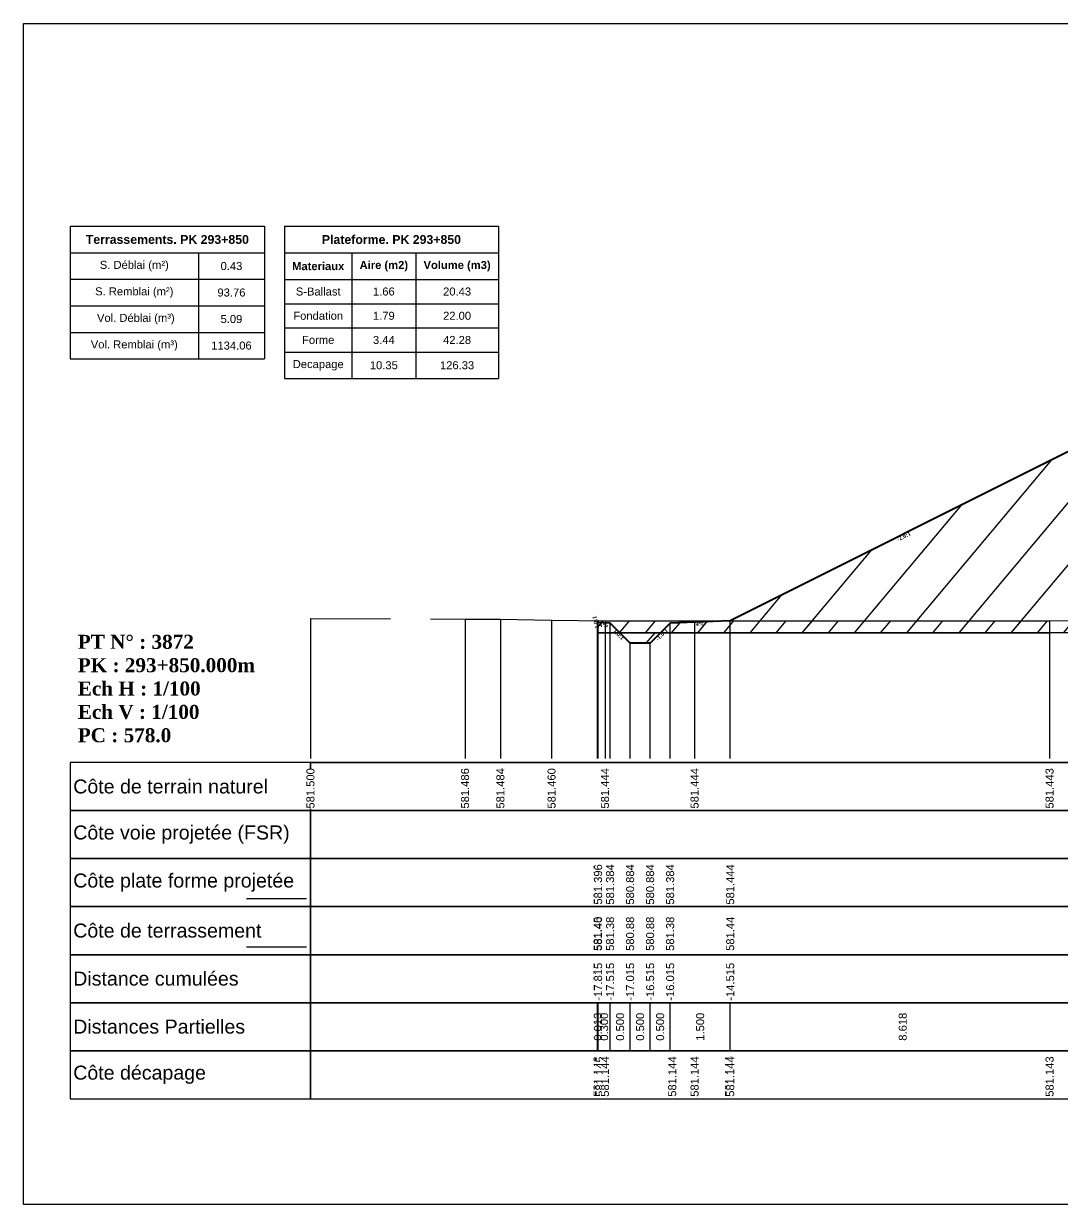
# Model space of a CAD drawing. Header units: millimetres. Extents: x 2762 to 3076, y 916 to 3305.
# Drawn here: x 2789.89 to 2815.84, y 1041.65 to 1071.15 of the extents above; entities that cross this region are included whole.
import ezdxf

# ---------------------------------------------------------------- set-up
doc = ezdxf.new("R2010")
doc.units = ezdxf.units.MM
doc.header["$LTSCALE"] = 2
doc.linetypes.add('CACHE', pattern=[9.525, 6.35, -3.175])
doc.linetypes.add('DASHED', pattern=[0.75, 0.5, -0.25])
for name, color, linetype in [('C-ANNO-TABL', 1, 'Continuous'), ('C-ANNO-TABL-TEXT', 150, 'Continuous'), ('C-ANNO-TABL-TITL', 150, 'Continuous'), ('C-ANNO-TABL-TTBL', 5, 'Continuous'), ('C-ROAD-CORR', 5, 'Continuous'), ('C-ROAD-SCTN', 7, 'Continuous')]:
    doc.layers.add(name, color=color, linetype=linetype)
doc.styles.add('ARIAL', font='arial.ttf')
doc.styles.add('C3D_Etiquette', font='romans.shx')
doc.styles.add('C3D_Profil_Travers', font='romans.shx')
doc.styles.get("Standard").update_dxf_attribs({"font": 'arial.ttf'})

msp = doc.modelspace()

# ---------------------------------------------------------------- hatches: boundary and pattern name
at = {"linetype": 'Continuous', "lineweight": -3}
h = msp.add_hatch(dxfattribs=at)
h.set_pattern_fill('_U', color=3, angle=50, style=0, pattern_type=0)
h.set_pattern_definition([(50, (2838.185, 1056.0791), (-0.766044, 0.642788), [])])
h.paths.add_polyline_path([(2838.185, 1056.079), (2838.388, 1056.282), (2838.688, 1056.294), (2838.711, 1056.386), (2838.711, 1056.086)])
h.paths.add_polyline_path([(2805.8, 1055.928), (2806.04, 1056.168), (2807.54, 1056.228), (2816.158, 1060.537), (2824.155, 1060.857), (2826.551, 1060.761), (2835.388, 1056.342), (2836.888, 1056.282), (2837.106, 1056.065), (2834.242, 1056.027), (2822.104, 1056.002), (2821.212, 1056), (2820.546, 1055.996), (2815.517, 1055.926), (2806.65, 1055.928)])
h.paths.add_polyline_path([(2804.227, 1055.93), (2804.227, 1056.23), (2804.24, 1056.18), (2804.54, 1056.168), (2804.78, 1055.928), (2804.412, 1055.928)])
h = msp.add_hatch(dxfattribs=at)
h.set_pattern_fill('_U', color=150, scale=0.5, angle=50, style=0, pattern_type=0)
h.set_pattern_definition([(50, (2838.18497, 1056.07913), (-0.383022, 0.321394), [])])
h.paths.add_polyline_path([(2838.185, 1056.079), (2838.388, 1056.282), (2838.688, 1056.294), (2838.711, 1056.386), (2838.711, 1056.086)])
h.paths.add_polyline_path([(2835.388, 1056.342), (2838.711, 1056.386), (2838.688, 1056.294), (2838.388, 1056.282), (2838.185, 1056.079), (2837.106, 1056.065), (2836.888, 1056.282)])
h.paths.add_polyline_path([(2805.8, 1055.928), (2806.04, 1056.168), (2807.54, 1056.228), (2815.517, 1056.226), (2820.546, 1056.296), (2821.212, 1056.3), (2822.104, 1056.302), (2834.242, 1056.327), (2835.388, 1056.342), (2836.888, 1056.282), (2837.106, 1056.065), (2834.242, 1056.027), (2822.104, 1056.002), (2821.212, 1056), (2820.546, 1055.996), (2815.517, 1055.926), (2806.65, 1055.928)])
h.paths.add_polyline_path([(2804.227, 1056.23), (2804.412, 1056.228), (2806.65, 1056.228), (2807.54, 1056.228), (2806.04, 1056.168), (2805.8, 1055.928), (2804.78, 1055.928), (2804.54, 1056.168), (2804.24, 1056.18)])
h.paths.add_polyline_path([(2804.227, 1055.93), (2804.227, 1056.23), (2804.24, 1056.18), (2804.54, 1056.168), (2804.78, 1055.928), (2804.412, 1055.928)])
h = msp.add_hatch(dxfattribs=at)
h.set_pattern_fill('_U', color=1, angle=50, style=0, pattern_type=0)
h.set_pattern_definition([(50, (2837.1057, 1056.065), (-0.766044, 0.642788), [])])
h.paths.add_polyline_path([(2837.106, 1056.065), (2838.185, 1056.079), (2837.888, 1055.782), (2837.388, 1055.782)])
h.paths.add_polyline_path([(2804.78, 1055.928), (2805.8, 1055.928), (2805.54, 1055.668), (2805.04, 1055.668)])

# ---------------------------------------------------------------- linework, layer by layer
at = {"color": 253, "linetype": 'Continuous', "lineweight": -3}
for p, q in [((2807.54, 1056.228), (2816.158, 1060.537)), ((2804.227, 1056.23), (2804.412, 1056.228)), ((2804.24, 1056.18), (2804.227, 1056.23)), ((2804.227, 1055.93), (2804.227, 1056.23)), ((2804.227, 1056.23), (2804.24, 1056.18)), ((2804.227, 1055.93), (2804.227, 1056.23)), ((2804.227, 1056.23), (2804.24, 1056.18)), ((2804.54, 1056.168), (2804.24, 1056.18)), ((2804.24, 1056.18), (2804.54, 1056.168)), ((2804.24, 1056.18), (2804.54, 1056.168)), ((2804.412, 1056.228), (2806.65, 1056.228)), ((2804.78, 1055.928), (2804.54, 1056.168)), ((2804.54, 1056.168), (2804.78, 1055.928)), ((2804.54, 1056.168), (2804.78, 1055.928)), ((2805.8, 1055.928), (2806.04, 1056.168)), ((2806.04, 1056.168), (2805.8, 1055.928)), ((2805.8, 1055.928), (2806.04, 1056.168)), ((2806.04, 1056.168), (2807.54, 1056.228)), ((2807.54, 1056.228), (2806.04, 1056.168)), ((2806.04, 1056.168), (2807.54, 1056.228)), ((2806.65, 1056.228), (2807.54, 1056.228)), ((2807.54, 1056.228), (2815.517, 1056.226)), ((2815.517, 1056.226), (2820.546, 1056.296)), ((2804.412, 1055.928), (2804.227, 1055.93)), ((2804.412, 1055.928), (2804.227, 1055.93)), ((2804.78, 1055.928), (2804.412, 1055.928)), ((2804.78, 1055.928), (2804.412, 1055.928)), ((2805.8, 1055.928), (2804.78, 1055.928)), ((2804.78, 1055.928), (2805.8, 1055.928)), ((2805.04, 1055.668), (2804.78, 1055.928)), ((2805.8, 1055.928), (2805.54, 1055.668)), ((2806.65, 1055.928), (2805.8, 1055.928)), ((2806.65, 1055.928), (2805.8, 1055.928)), ((2815.517, 1055.926), (2806.65, 1055.928)), ((2815.517, 1055.926), (2806.65, 1055.928)), ((2820.546, 1055.996), (2815.517, 1055.926)), ((2820.546, 1055.996), (2815.517, 1055.926)), ((2805.54, 1055.668), (2805.04, 1055.668))]:
    msp.add_line(p, q, dxfattribs=at)
at = {"color": 105, "linetype": 'DASHED', "lineweight": -3, "ltscale": 2}
for p, q in [((2797.055, 1056.284), (2800.916, 1056.27)), ((2800.916, 1056.27), (2801.8, 1056.268)), ((2801.8, 1056.268), (2803.078, 1056.244)), ((2803.078, 1056.244), (2804.412, 1056.228)), ((2804.412, 1056.228), (2806.65, 1056.228)), ((2806.65, 1056.228), (2815.517, 1056.226)), ((2815.517, 1056.226), (2820.546, 1056.296))]:
    msp.add_line(p, q, dxfattribs=at)
at = {"color": 98, "linetype": 'CACHE', "lineweight": -3}
for p, q in [((2797.055, 1056.284), (2797.055, 1052.784)), ((2800.916, 1056.27), (2800.916, 1052.784)), ((2801.8, 1056.268), (2801.8, 1052.784)), ((2803.078, 1056.244), (2803.078, 1052.784)), ((2804.412, 1056.228), (2804.412, 1052.784)), ((2806.65, 1056.228), (2806.65, 1052.784)), ((2815.517, 1056.226), (2815.517, 1052.784))]:
    msp.add_line(p, q, dxfattribs=at)
at = {"color": 8, "linetype": 'CACHE', "lineweight": -3}
for p, q in [((2804.227, 1052.784), (2804.227, 1056.23)), ((2804.24, 1052.784), (2804.24, 1056.18)), ((2804.54, 1052.784), (2804.54, 1056.168)), ((2806.04, 1052.784), (2806.04, 1056.168)), ((2807.54, 1052.784), (2807.54, 1056.228)), ((2805.04, 1052.784), (2805.04, 1055.668)), ((2805.54, 1052.784), (2805.54, 1055.668))]:
    msp.add_line(p, q, dxfattribs=at)
at = {"color": 6, "linetype": 'Continuous', "lineweight": -3}
for p, q in [((2804.227, 1055.93), (2804.26, 1055.929)), ((2804.26, 1055.929), (2804.279, 1055.929)), ((2804.279, 1055.929), (2804.412, 1055.928)), ((2804.412, 1055.928), (2806.091, 1055.928)), ((2806.091, 1055.928), (2806.65, 1055.928)), ((2806.65, 1055.928), (2807.512, 1055.928)), ((2807.512, 1055.928), (2807.54, 1055.928)), ((2807.54, 1055.928), (2815.517, 1055.926)), ((2815.517, 1055.926), (2820.492, 1055.995))]:
    msp.add_line(p, q, dxfattribs=at)
at = {"color": 7, "linetype": 'Continuous', "lineweight": -3}
for p, q in [((2797.054, 1052.684), (2847.056, 1052.684)), ((2804.227, 1045.484), (2804.227, 1046.684)), ((2804.24, 1045.484), (2804.24, 1046.684)), ((2804.24, 1045.484), (2804.24, 1046.684)), ((2804.54, 1045.484), (2804.54, 1046.684)), ((2804.54, 1045.484), (2804.54, 1046.684)), ((2805.04, 1045.484), (2805.04, 1046.684)), ((2805.04, 1045.484), (2805.04, 1046.684)), ((2805.54, 1045.484), (2805.54, 1046.684)), ((2805.54, 1045.484), (2805.54, 1046.684)), ((2806.04, 1045.484), (2806.04, 1046.684)), ((2806.04, 1045.484), (2806.04, 1046.684)), ((2807.54, 1045.484), (2807.54, 1046.684)), ((2807.54, 1045.484), (2807.54, 1046.684))]:
    msp.add_line(p, q, dxfattribs=at)
at = {"color": 154, "linetype": 'Continuous', "lineweight": -3}
msp.add_line((2795.454, 1049.284), (2796.954, 1049.284), dxfattribs=at)
at = {"color": 1, "linetype": 'Continuous', "lineweight": -3}
msp.add_line((2795.454, 1048.084), (2796.954, 1048.084), dxfattribs=at)
at = {"color": 7, "linetype": 'Continuous', "lineweight": -3}
for points in [[(2797.054, 1051.484), (2797.054, 1052.684), (2791.054, 1052.684), (2791.054, 1051.484)], [(2797.054, 1051.484), (2847.056, 1051.484), (2847.056, 1052.684), (2797.054, 1052.684)], [(2797.054, 1050.284), (2797.054, 1051.484), (2791.054, 1051.484), (2791.054, 1050.284)], [(2797.054, 1050.284), (2847.056, 1050.284), (2847.056, 1051.484), (2797.054, 1051.484)], [(2797.054, 1049.084), (2797.054, 1050.284), (2791.054, 1050.284), (2791.054, 1049.084)], [(2797.054, 1049.084), (2847.056, 1049.084), (2847.056, 1050.284), (2797.054, 1050.284)], [(2797.054, 1047.884), (2797.054, 1049.084), (2791.054, 1049.084), (2791.054, 1047.884)], [(2797.054, 1047.884), (2847.056, 1047.884), (2847.056, 1049.084), (2797.054, 1049.084)], [(2797.054, 1046.684), (2797.054, 1047.884), (2791.054, 1047.884), (2791.054, 1046.684)], [(2797.054, 1046.684), (2847.056, 1046.684), (2847.056, 1047.884), (2797.054, 1047.884)], [(2797.054, 1045.484), (2797.054, 1046.684), (2791.054, 1046.684), (2791.054, 1045.484)], [(2797.054, 1045.484), (2847.056, 1045.484), (2847.056, 1046.684), (2797.054, 1046.684)], [(2797.054, 1044.284), (2797.054, 1045.484), (2791.054, 1045.484), (2791.054, 1044.284)], [(2797.054, 1044.284), (2847.056, 1044.284), (2847.056, 1045.484), (2797.054, 1045.484)]]:
    msp.add_3dface(points, dxfattribs=at)
at = {"layer": 'C-ANNO-TABL', "color": 7, "linetype": 'Continuous', "lineweight": -3}
for p, q in [((2791.054, 1065.419), (2794.254, 1065.419)), ((2794.254, 1065.419), (2795.907, 1065.419)), ((2794.254, 1065.419), (2794.254, 1064.757)), ((2796.407, 1065.416), (2798.089, 1065.416)), ((2798.089, 1065.416), (2799.685, 1065.416)), ((2798.089, 1065.416), (2798.089, 1064.754)), ((2799.685, 1065.416), (2801.748, 1065.416)), ((2799.685, 1065.416), (2799.685, 1064.754)), ((2791.054, 1064.757), (2794.254, 1064.757)), ((2794.254, 1064.757), (2795.907, 1064.757)), ((2794.254, 1064.757), (2794.254, 1064.095)), ((2796.407, 1064.754), (2798.089, 1064.754)), ((2798.089, 1064.754), (2799.685, 1064.754)), ((2798.089, 1064.754), (2798.089, 1064.147)), ((2799.685, 1064.754), (2801.748, 1064.754)), ((2799.685, 1064.754), (2799.685, 1064.147)), ((2791.054, 1064.095), (2794.254, 1064.095)), ((2794.254, 1064.095), (2795.907, 1064.095)), ((2794.254, 1064.095), (2794.254, 1063.432)), ((2796.407, 1064.147), (2798.089, 1064.147)), ((2798.089, 1064.147), (2799.685, 1064.147)), ((2798.089, 1064.147), (2798.089, 1063.543)), ((2799.685, 1064.147), (2801.748, 1064.147)), ((2799.685, 1064.147), (2799.685, 1063.543)), ((2796.407, 1063.543), (2798.089, 1063.543)), ((2798.089, 1063.543), (2799.685, 1063.543)), ((2798.089, 1063.543), (2798.089, 1062.939)), ((2799.685, 1063.543), (2801.748, 1063.543)), ((2799.685, 1063.543), (2799.685, 1062.939)), ((2791.054, 1063.432), (2794.254, 1063.432)), ((2794.254, 1063.432), (2795.907, 1063.432)), ((2794.254, 1063.432), (2794.254, 1062.77)), ((2796.407, 1062.939), (2798.089, 1062.939)), ((2798.089, 1062.939), (2799.685, 1062.939)), ((2798.089, 1062.939), (2798.089, 1062.28)), ((2799.685, 1062.939), (2801.748, 1062.939)), ((2799.685, 1062.939), (2799.685, 1062.28))]:
    msp.add_line(p, q, dxfattribs=at)
at = {"layer": 'C-ANNO-TABL-TTBL', "color": 7, "linetype": 'Continuous', "lineweight": -3}
for p, q in [((2791.054, 1066.084), (2795.907, 1066.084)), ((2791.054, 1066.084), (2791.054, 1065.419)), ((2795.907, 1066.084), (2795.907, 1065.419)), ((2796.407, 1066.084), (2801.748, 1066.084)), ((2796.407, 1066.084), (2796.407, 1065.416)), ((2801.748, 1066.084), (2801.748, 1065.416)), ((2791.054, 1065.419), (2791.054, 1064.757)), ((2795.907, 1065.419), (2795.907, 1064.757)), ((2796.407, 1065.416), (2796.407, 1064.754)), ((2801.748, 1065.416), (2801.748, 1064.754)), ((2791.054, 1064.757), (2791.054, 1064.095)), ((2795.907, 1064.757), (2795.907, 1064.095)), ((2796.407, 1064.754), (2796.407, 1064.147)), ((2801.748, 1064.754), (2801.748, 1064.147)), ((2791.054, 1064.095), (2791.054, 1063.432)), ((2795.907, 1064.095), (2795.907, 1063.432)), ((2796.407, 1064.147), (2796.407, 1063.543)), ((2801.748, 1064.147), (2801.748, 1063.543)), ((2796.407, 1063.543), (2796.407, 1062.939)), ((2801.748, 1063.543), (2801.748, 1062.939)), ((2791.054, 1063.432), (2791.054, 1062.77)), ((2795.907, 1063.432), (2795.907, 1062.77)), ((2796.407, 1062.939), (2796.407, 1062.28)), ((2801.748, 1062.939), (2801.748, 1062.28)), ((2791.054, 1062.77), (2794.254, 1062.77)), ((2794.254, 1062.77), (2795.907, 1062.77)), ((2796.407, 1062.28), (2798.089, 1062.28)), ((2798.089, 1062.28), (2799.685, 1062.28)), ((2799.685, 1062.28), (2801.748, 1062.28))]:
    msp.add_line(p, q, dxfattribs=at)
at = {"layer": 'C-ROAD-CORR', "color": 1, "linetype": 'Continuous', "lineweight": 40}
for p, q in [((2816.158, 1060.537), (2807.54, 1056.228)), ((2804.24, 1056.18), (2804.227, 1056.23)), ((2804.54, 1056.168), (2804.24, 1056.18)), ((2805.04, 1055.668), (2804.54, 1056.168)), ((2806.04, 1056.168), (2805.54, 1055.668)), ((2807.54, 1056.228), (2806.04, 1056.168)), ((2805.54, 1055.668), (2805.04, 1055.668))]:
    msp.add_line(p, q, dxfattribs=at)
at = {"layer": 'C-ROAD-CORR', "color": 1, "linetype": 'Continuous', "lineweight": -3}
for p, q in [((2805.04, 1055.668), (2804.54, 1056.168)), ((2806.04, 1056.168), (2805.54, 1055.668))]:
    msp.add_line(p, q, dxfattribs=at)
at = {"layer": 'C-ROAD-SCTN', "color": 154, "linetype": 'Continuous', "lineweight": -3}
for p, q in [((2807.54, 1056.228), (2816.158, 1060.537)), ((2804.227, 1056.23), (2804.24, 1056.18)), ((2804.24, 1056.18), (2804.54, 1056.168)), ((2804.54, 1056.168), (2805.04, 1055.668)), ((2805.54, 1055.668), (2806.04, 1056.168)), ((2806.04, 1056.168), (2807.54, 1056.228)), ((2805.04, 1055.668), (2805.54, 1055.668))]:
    msp.add_line(p, q, dxfattribs=at)
at = {"layer": 'C-ROAD-SCTN', "color": 1, "linetype": 'Continuous', "lineweight": -3}
for p, q in [((2807.54, 1056.228), (2816.158, 1060.537)), ((2804.227, 1056.23), (2804.24, 1056.18)), ((2804.24, 1056.18), (2804.54, 1056.168)), ((2804.54, 1056.168), (2805.04, 1055.668)), ((2805.54, 1055.668), (2806.04, 1056.168)), ((2806.04, 1056.168), (2807.54, 1056.228)), ((2805.04, 1055.668), (2805.54, 1055.668))]:
    msp.add_line(p, q, dxfattribs=at)

# ---------------------------------------------------------------- texts
at = {"color": 7, "linetype": 'Continuous', "lineweight": -3, "char_height": 0.1, "style": 'C3D_Etiquette'}
for s, insert, width, attachment_point, rotation in [('{\\fTimes New Roman|b1|i0|c0|p18;-2.0:1}', (2811.851, 1058.379), 0.34598, 2, 26.5651), ('{\\fTimes New Roman|b1|i0|c0|p18;1.0:1}', (2804.23, 1056.204), 0.29446, 8, 104.0362), ('{\\fTimes New Roman|b1|i0|c0|p18;4%}', (2804.39, 1056.17), 0.37094, 2, 357.7094), ('{\\fTimes New Roman|b1|i0|c0|p18;4%}', (2806.79, 1056.194), 0.42071, 2, 2.2906), ('{\\fTimes New Roman|b1|i0|c0|p18;1.0:1}', (2804.787, 1055.915), 0.29001, 2, 315), ('{\\fTimes New Roman|b1|i0|c0|p18;-1.0:1}', (2805.793, 1055.915), 0.34598, 2, 45)]:
    msp.add_mtext(s, dxfattribs=dict(at, insert=insert, width=width, attachment_point=attachment_point, rotation=rotation))
at = {"color": 7, "linetype": 'Continuous', "lineweight": -3, "char_height": 0.35}
for s, insert, attachment_point, style in [('{\\fTimes New Roman|b1|i0|c0|p18;PT N° : 3872\\PPK : 293+850.000m\\PEch H : 1/100\\PEch V : 1/100\\PPC : 578.0}', (2791.243, 1053.184), 7, 'C3D_Profil_Travers'), ('{\\fArial|b0|i0|c0|p34;Côte de terrain naturel}', (2791.129, 1052.084), 4, 'C3D_Etiquette'), ('{\\fArial|b0|i0|c0|p34;Côte plate forme projetée}', (2791.129, 1049.684), 4, 'C3D_Etiquette'), ('{\\fArial|b0|i0|c0|p34;Côte de terrassement}', (2791.129, 1048.484), 4, 'C3D_Etiquette'), ('{\\fArial|b0|i0|c0|p34;Distance cumulées}', (2791.129, 1047.284), 4, 'C3D_Etiquette'), ('{\\fArial|b0|i0|c0|p34;Distances Partielles}', (2791.129, 1046.084), 4, 'C3D_Etiquette'), ('{\\fArial|b0|i0|c0|p34;Côte décapage}', (2791.129, 1044.884), 4, 'C3D_Etiquette')]:
    msp.add_mtext(s, dxfattribs=dict(at, insert=insert, attachment_point=attachment_point, style=style))
at = {"color": 7, "linetype": 'Continuous', "lineweight": -3, "insert": (2791.129, 1050.884), "char_height": 0.35, "attachment_point": 4}
msp.add_mtext('{\\fArial|b0|i0|c0|p34;Côte voie projetée (FSR)}', dxfattribs=at)
at = {"color": 7, "linetype": 'Continuous', "lineweight": -3, "char_height": 0.2, "rotation": 90, "style": 'C3D_Profil_Travers'}
for s, insert, attachment_point in [('{\\fArial|b0|i0|c0|p34;581.45}', (2804.227, 1047.979), 4), ('{\\fArial|b0|i0|c0|p34;581.40}', (2804.24, 1047.979), 4), ('{\\fArial|b0|i0|c0|p34;581.38}', (2804.54, 1047.979), 4), ('{\\fArial|b0|i0|c0|p34;580.88}', (2805.04, 1047.979), 4), ('{\\fArial|b0|i0|c0|p34;580.88}', (2805.54, 1047.979), 4), ('{\\fArial|b0|i0|c0|p34;581.38}', (2806.04, 1047.979), 4), ('{\\fArial|b0|i0|c0|p34;581.44}', (2807.54, 1047.979), 4), ('{\\fArial|b0|i0|c0|p34;0.013}', (2804.234, 1046.084), 5), ('{\\fArial|b0|i0|c0|p34;0.300}', (2804.39, 1046.084), 5), ('{\\fArial|b0|i0|c0|p34;0.500}', (2804.79, 1046.084), 5), ('{\\fArial|b0|i0|c0|p34;0.500}', (2805.29, 1046.084), 5), ('{\\fArial|b0|i0|c0|p34;0.500}', (2805.79, 1046.084), 5), ('{\\fArial|b0|i0|c0|p34;1.500}', (2806.79, 1046.084), 5), ('{\\fArial|b0|i0|c0|p34;8.618}', (2811.849, 1046.084), 5)]:
    msp.add_mtext(s, dxfattribs=dict(at, insert=insert, attachment_point=attachment_point))
at = {"layer": 'C-ANNO-TABL-TEXT', "color": 7, "linetype": 'Continuous', "lineweight": -3, "char_height": 0.2, "attachment_point": 5, "style": 'ARIAL'}
for s, insert in [('{\\fArial|b0|i0|c0|p34;\\C7;0.43}', (2795.081, 1065.088)), ('{\\fArial|b0|i0|c0|p34;\\C7;93.76}', (2795.081, 1064.426)), ('{\\fArial|b0|i0|c0|p34;\\C7;S-Ballast}', (2797.248, 1064.451)), ('{\\fArial|b0|i0|c0|p34;\\C7;1.66}', (2798.887, 1064.451)), ('{\\C18;\\c0;20.43}', (2800.717, 1064.451)), ('{\\fArial|b0|i0|c0|p34;\\C7;5.09}', (2795.081, 1063.764)), ('{\\fArial|b0|i0|c0|p34;\\C7;Fondation}', (2797.248, 1063.845)), ('{\\fArial|b0|i0|c0|p34;\\C7;1.79}', (2798.887, 1063.845)), ('{\\C18;\\c0;22.00}', (2800.717, 1063.845)), ('{\\fArial|b0|i0|c0|p34;\\C7;1134.06}', (2795.081, 1063.101)), ('{\\fArial|b0|i0|c0|p34;\\C7;Forme}', (2797.248, 1063.241)), ('{\\fArial|b0|i0|c0|p34;\\C7;3.44}', (2798.887, 1063.241)), ('{\\C18;\\c0;42.28}', (2800.717, 1063.241)), ('{\\fArial|b0|i0|c0|p34;\\C7;Decapage}', (2797.248, 1062.609)), ('{\\fArial|b0|i0|c0|p34;\\C7;10.35}', (2798.887, 1062.609)), ('{\\C18;\\c0;126.33}', (2800.717, 1062.609))]:
    msp.add_mtext(s, dxfattribs=dict(at, insert=insert))
at = {"layer": 'C-ANNO-TABL-TITL', "color": 7, "linetype": 'Continuous', "lineweight": -3, "attachment_point": 5, "style": 'ARIAL'}
for s, insert, char_height in [('{\\fArial|b1|i0|c0|p34;\\C7;Terrassements. PK 293+850}', (2793.48, 1065.751), 0.22), ('{\\fArial|b1|i0|c0|p34;\\C18;\\c0;Plateforme. PK 293+850}', (2799.077, 1065.75), 0.22), ('{\\fArial|b0|i0|c0|p34;\\C7;S. Déblai (m²) }', (2792.654, 1065.088), 0.2), ('{\\fArial|b1|i0|c0|p34;\\C7;Materiaux   }', (2797.248, 1065.085), 0.2), ('{\\fArial|b1|i0|c0|p34;\\C7;Aire (m2)}', (2798.887, 1065.085), 0.2), ('{\\fArial|b1|i0|c0|p34;\\C7;Volume (m3)}', (2800.717, 1065.085), 0.2), ('{\\fArial|b0|i0|c0|p34;\\C7;S. Remblai (m²) }', (2792.654, 1064.426), 0.2), ('{\\fArial|b0|i0|c0|p34;\\C7; Vol. Déblai (m³) }', (2792.654, 1063.764), 0.2), ('{\\fArial|b0|i0|c0|p34;\\C7;Vol. Remblai (m³)}', (2792.654, 1063.101), 0.2)]:
    msp.add_mtext(s, dxfattribs=dict(at, insert=insert, char_height=char_height))

# ---------------------------------------------------------------- next in the draw order: texts
at = {"color": 7, "linetype": 'Continuous', "lineweight": -3, "char_height": 0.2, "attachment_point": 4, "rotation": 90, "style": 'C3D_Profil_Travers', "bg_fill": 3, "box_fill_scale": 1.000375, "bg_fill_color": 256, "bg_fill_true_color": 13158600, "bg_fill_transparency": 0}
for s, insert, width in [('{\\fArial|b0|i0|c0|p34;581.500}', (2797.055, 1051.534), 0.99484), ('{\\fArial|b0|i0|c0|p34;581.486}', (2800.916, 1051.534), 0.99539), ('{\\fArial|b0|i0|c0|p34;581.484}', (2801.8, 1051.534), 0.99471), ('{\\fArial|b0|i0|c0|p34;581.460}', (2803.078, 1051.534), 0.99484), ('{\\fArial|b0|i0|c0|p34;581.444}', (2804.412, 1051.534), 0.99471), ('{\\fArial|b0|i0|c0|p34;581.444}', (2806.65, 1051.534), 0.99471), ('{\\fArial|b0|i0|c0|p34;581.443}', (2815.517, 1051.534), 0.99553), ('{\\fArial|b0|i0|c0|p34;581.446}', (2804.227, 1049.134), 0.99539), ('{\\fArial|b0|i0|c0|p34;580.884}', (2805.04, 1049.134), 0.99471), ('{\\fArial|b0|i0|c0|p34;580.884}', (2805.54, 1049.134), 0.99471), ('{\\fArial|b0|i0|c0|p34;581.384}', (2806.04, 1049.134), 0.99471), ('{\\fArial|b0|i0|c0|p34;581.444}', (2807.54, 1049.134), 0.99471), ('{\\fArial|b0|i0|c0|p34;\\C256;-17.827}', (2804.227, 1046.734), 0.93532), ('{\\fArial|b0|i0|c0|p34;\\C256;-17.015}', (2805.04, 1046.734), 0.93683), ('{\\fArial|b0|i0|c0|p34;\\C256;-16.515}', (2805.54, 1046.734), 0.93683), ('{\\fArial|b0|i0|c0|p34;\\C256;-16.015}', (2806.04, 1046.734), 0.93683), ('{\\fArial|b0|i0|c0|p34;\\C256;-14.515}', (2807.54, 1046.734), 0.93683), ('{\\fArial|b0|i0|c0|p34;581.146}', (2804.227, 1044.334), 0.99539), ('{\\fArial|b0|i0|c0|p34;581.144}', (2806.091, 1044.334), 0.99471), ('{\\fArial|b0|i0|c0|p34;581.144}', (2806.65, 1044.334), 0.99471), ('{\\fArial|b0|i0|c0|p34;581.144}', (2807.512, 1044.334), 0.99471), ('{\\fArial|b0|i0|c0|p34;581.143}', (2815.517, 1044.334), 0.99553)]:
    msp.add_mtext(s, dxfattribs=dict(at, insert=insert, width=width))

# ---------------------------------------------------------------- next in the draw order: texts
for s, insert, width in [('{\\fArial|b0|i0|c0|p34;581.396}', (2804.24, 1049.134), 0.99539), ('{\\fArial|b0|i0|c0|p34;\\C256;-17.815}', (2804.24, 1046.734), 0.93683), ('{\\fArial|b0|i0|c0|p34;581.146}', (2804.26, 1044.334), 0.99539), ('{\\fArial|b0|i0|c0|p34;581.144}', (2807.54, 1044.334), 0.99471)]:
    msp.add_mtext(s, dxfattribs=dict(at, insert=insert, width=width))

# ---------------------------------------------------------------- next in the draw order: texts
for s, insert, width in [('{\\fArial|b0|i0|c0|p34;581.384}', (2804.54, 1049.134), 0.99471), ('{\\fArial|b0|i0|c0|p34;\\C256;-17.515}', (2804.54, 1046.734), 0.93683), ('{\\fArial|b0|i0|c0|p34;581.145}', (2804.279, 1044.334), 0.99705)]:
    msp.add_mtext(s, dxfattribs=dict(at, insert=insert, width=width))

# ---------------------------------------------------------------- next in the draw order: texts
at = {"color": 7, "linetype": 'Continuous', "lineweight": -3, "insert": (2804.412, 1044.334), "char_height": 0.2, "width": 0.99471, "attachment_point": 4, "rotation": 90, "style": 'C3D_Profil_Travers', "bg_fill": 3, "box_fill_scale": 1.000375, "bg_fill_color": 256, "bg_fill_true_color": 13158600, "bg_fill_transparency": 0}
msp.add_mtext('{\\fArial|b0|i0|c0|p34;581.144}', dxfattribs=at)

# ---------------------------------------------------------------- next in the draw order: linework, layer by layer
msp.add_lwpolyline([(2789.89, 1071.145), (2848.521, 1071.145), (2848.521, 1041.645), (2789.89, 1041.645)], close=True)

doc.saveas('drawing.dxf')
